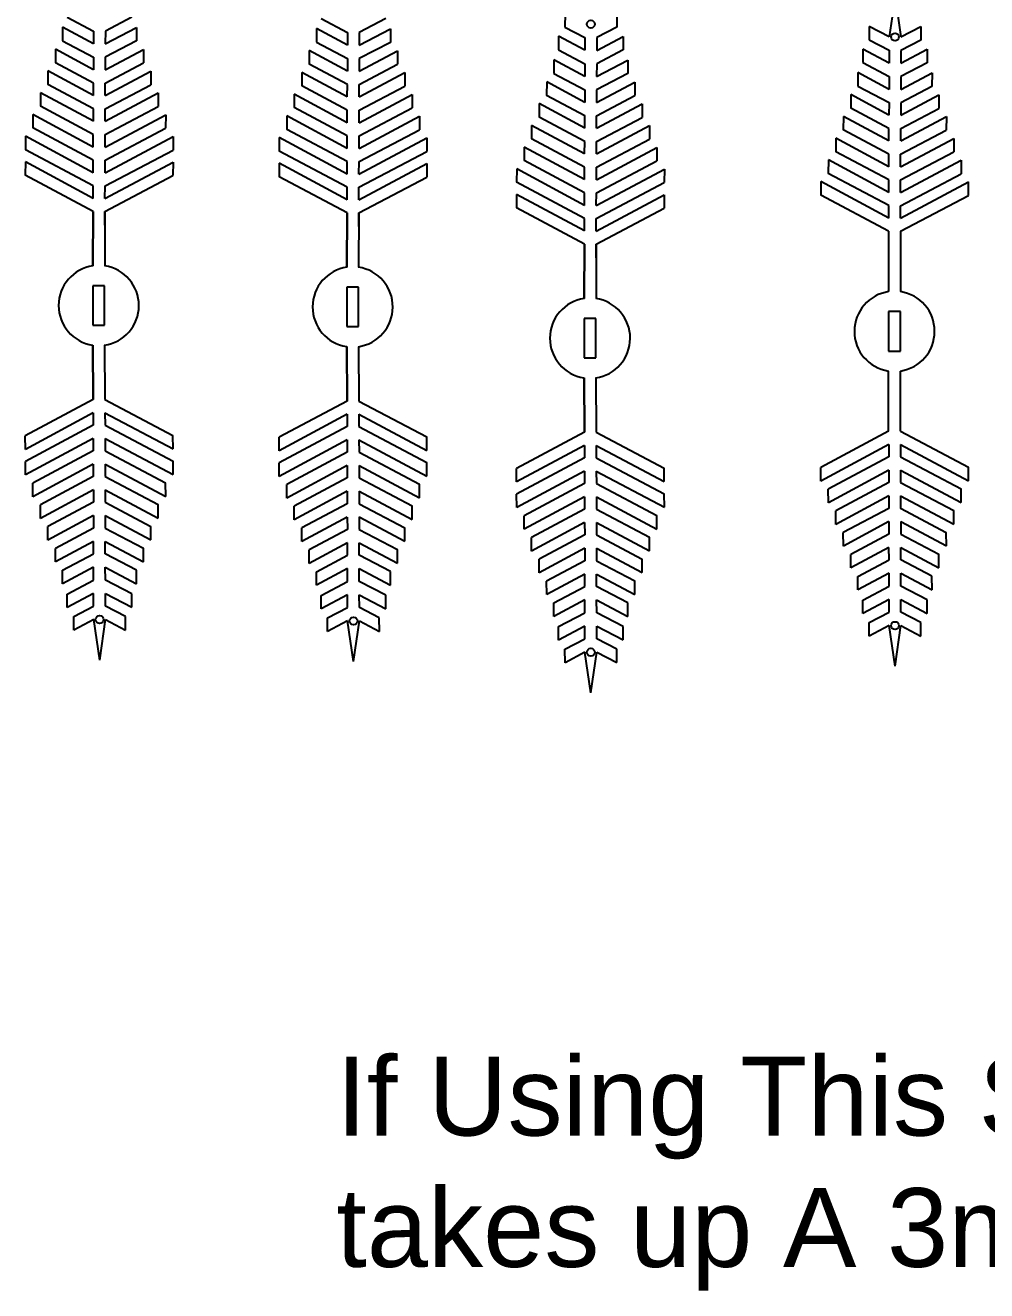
# Model space of a CAD drawing. Extents: x 2648 to 3420, y 240 to 644.
# Drawn here: x 2940 to 3001, y 240.1 to 320.4 of the extents above; entities that cross this region are included whole.
import ezdxf

# ---------------------------------------------------------------- set-up
doc = ezdxf.new("R2010")
doc.units = 0
doc.header["$MEASUREMENT"] = 0
doc.layers.add('Layer 1', color=7, linetype='Continuous')
doc.styles.get("Standard").update_dxf_attribs({"font": 'ARIAL.TTF', "height": 4})

msp = doc.modelspace()

# ---------------------------------------------------------------- linework, layer by layer
at = {"color": 6, "linetype": 'Continuous'}
for p, q in [((2941.91061, 318.87283), (2941.90858, 318.01341)), ((2947.4977, 318.85969), (2947.49567, 318.00026)), ((2958.02047, 318.78456), (2958.01845, 317.92513)), ((2963.60756, 318.77142), (2963.60554, 317.91199)), ((2941.4335, 317.48968), (2941.43148, 316.63025)), ((2947.96829, 317.4743), (2947.96627, 316.61488)), ((2957.54336, 317.4014), (2957.54134, 316.54198)), ((2964.07815, 317.38603), (2964.07613, 316.5266)), ((2944.32129, 315.93251), (2944.32316, 316.72519)), ((2945.0732, 315.93074), (2945.07507, 316.72342)), ((2960.43115, 315.84423), (2960.43302, 316.63691)), ((2961.18307, 315.84247), (2961.18493, 316.63514)), ((2973.07979, 316.80151), (2973.07777, 315.94209)), ((2978.66688, 316.78837), (2978.66486, 315.92894)), ((2940.95741, 316.10948), (2940.95539, 315.25005)), ((2948.43788, 316.09188), (2948.43586, 315.23245)), ((2957.06727, 316.02121), (2957.06525, 315.16178)), ((2964.54774, 316.00361), (2964.54572, 315.14418)), ((2944.31861, 314.29704), (2944.32048, 315.08971)), ((2945.06819, 314.29527), (2945.07005, 315.08795)), ((2960.42847, 314.20876), (2960.43034, 315.00144)), ((2961.17805, 314.207), (2961.17991, 314.99968)), ((2972.60268, 315.41836), (2972.60066, 314.55893)), ((2979.13748, 315.40298), (2979.13546, 314.54356)), ((2940.48187, 314.73088), (2940.47985, 313.87145)), ((2948.90692, 314.71106), (2948.9049, 313.85163)), ((2956.59174, 314.6426), (2956.58971, 313.78318)), ((2965.01679, 314.62278), (2965.01476, 313.76336)), ((2972.1266, 314.03816), (2972.12457, 313.17873)), ((2975.49048, 313.86119), (2975.49234, 314.65387)), ((2976.24239, 313.85942), (2976.24425, 314.6521)), ((2979.60707, 314.02056), (2979.60504, 313.16114)), ((2940.00712, 313.35454), (2940.0051, 312.49512)), ((2944.31477, 312.66408), (2944.31663, 313.45676)), ((2944.31477, 312.66408), (2944.31663, 313.45676)), ((2945.06435, 312.66232), (2945.06621, 313.455)), ((2945.06435, 312.66232), (2945.06621, 313.455)), ((2949.3752, 313.3325), (2949.37318, 312.47308)), ((2956.11698, 313.26627), (2956.11496, 312.40685)), ((2960.42463, 312.57581), (2960.4265, 313.36849)), ((2960.42463, 312.57581), (2960.4265, 313.36849)), ((2961.17421, 312.57405), (2961.17607, 313.36673)), ((2961.17421, 312.57405), (2961.17607, 313.36673)), ((2965.48506, 313.24423), (2965.48304, 312.38481)), ((2971.65106, 312.65956), (2971.64904, 311.80013)), ((2975.4878, 312.22572), (2975.48966, 313.0184)), ((2976.23737, 312.22395), (2976.23924, 313.01663)), ((2980.07611, 312.63974), (2980.07409, 311.78031)), ((2940.00329, 311.72696), (2940.00127, 310.87022)), ((2944.31093, 311.03382), (2944.3128, 311.8265)), ((2944.31093, 311.03382), (2944.3128, 311.8265)), ((2945.06051, 311.03206), (2945.06237, 311.82474)), ((2945.06051, 311.03206), (2945.06237, 311.82474)), ((2949.37137, 311.70492), (2949.36935, 310.84818)), ((2956.11315, 311.63869), (2956.11114, 310.78194)), ((2960.4208, 310.94555), (2960.42266, 311.73823)), ((2960.4208, 310.94555), (2960.42266, 311.73823)), ((2961.17037, 310.94378), (2961.17224, 311.73646)), ((2961.17037, 310.94378), (2961.17224, 311.73646)), ((2965.48123, 311.61665), (2965.47922, 310.7599)), ((2971.1763, 311.28323), (2971.17428, 310.4238)), ((2975.48396, 310.59276), (2975.48582, 311.38544)), ((2975.48396, 310.59276), (2975.48582, 311.38544)), ((2976.23353, 310.591), (2976.2354, 311.38368)), ((2976.23353, 310.591), (2976.2354, 311.38368)), ((2980.54438, 311.26119), (2980.54236, 310.40176)), ((2944.30711, 309.40624), (2944.30897, 310.19892)), ((2944.30711, 309.40624), (2944.30897, 310.19892)), ((2945.05668, 309.40448), (2945.05855, 310.19716)), ((2945.05668, 309.40448), (2945.05855, 310.19716)), ((2960.41697, 309.31797), (2960.41883, 310.11065)), ((2960.41697, 309.31797), (2960.41883, 310.11065)), ((2961.16654, 309.3162), (2961.16841, 310.10888)), ((2961.16654, 309.3162), (2961.16841, 310.10888)), ((2971.17248, 309.65564), (2971.17046, 308.7989)), ((2975.48012, 308.9625), (2975.48199, 309.75518)), ((2975.48012, 308.9625), (2975.48199, 309.75518)), ((2976.2297, 308.96074), (2976.23156, 309.75342)), ((2976.2297, 308.96074), (2976.23156, 309.75342)), ((2980.54055, 309.6336), (2980.53854, 308.77686)), ((2944.28997, 305.12337), (2944.30515, 308.57402)), ((2944.30515, 308.57402), (2944.28997, 305.12337)), ((2945.05472, 308.57225), (2945.03955, 305.12203)), ((2945.0527, 307.71283), (2945.05472, 308.57225)), ((2960.39983, 305.03509), (2960.41501, 308.48574)), ((2960.41501, 308.48574), (2960.39983, 305.03509)), ((2961.16458, 308.48398), (2961.14941, 305.03376)), ((2961.16256, 307.62456), (2961.16458, 308.48398)), ((2975.47629, 307.33492), (2975.47816, 308.1276)), ((2975.47629, 307.33492), (2975.47816, 308.1276)), ((2976.22587, 307.33316), (2976.22773, 308.12584)), ((2976.22587, 307.33316), (2976.22773, 308.12584)), ((2975.45916, 303.05205), (2975.47433, 306.5027)), ((2975.47433, 306.5027), (2975.45916, 303.05205)), ((2976.22391, 306.50093), (2976.20873, 303.05072)), ((2976.22189, 305.64151), (2976.22391, 306.50093)), ((2945.03528, 303.85367), (2944.28528, 303.85367)), ((2944.28528, 303.85367), (2944.28528, 301.35367)), ((2945.03528, 302.60367), (2945.03528, 303.85367)), ((2961.14514, 303.7654), (2960.39514, 303.7654)), ((2960.39514, 303.7654), (2960.39514, 301.2654)), ((2961.14514, 302.5154), (2961.14514, 303.7654)), ((2945.03528, 301.35367), (2945.03528, 302.60367)), ((2961.14514, 301.2654), (2961.14514, 302.5154)), ((2944.28528, 301.35367), (2945.03528, 301.35367)), ((2960.39514, 301.2654), (2961.14514, 301.2654)), ((2976.20447, 301.78235), (2975.45447, 301.78235)), ((2975.45447, 301.78235), (2975.45447, 299.28235)), ((2976.20447, 300.53235), (2976.20447, 301.78235)), ((2976.20447, 299.28235), (2976.20447, 300.53235)), ((2944.28997, 300.08397), (2944.30515, 296.63332)), ((2944.30515, 296.63332), (2944.28997, 300.08397)), ((2945.02249, 300.08279), (2945.05472, 296.63508)), ((2960.39983, 299.9957), (2960.41501, 296.54505)), ((2960.41501, 296.54505), (2960.39983, 299.9957)), ((2961.13236, 299.99452), (2961.16458, 296.54681)), ((2975.45447, 299.28235), (2976.20447, 299.28235)), ((2975.45916, 298.01265), (2975.47433, 294.562)), ((2975.47433, 294.562), (2975.45916, 298.01265)), ((2976.19168, 298.01148), (2976.22391, 294.56377)), ((2944.30711, 295.8011), (2944.30897, 295.00842)), ((2944.30711, 295.8011), (2944.30897, 295.00842)), ((2945.05668, 295.80286), (2945.05855, 295.01018)), ((2945.05668, 295.80286), (2945.05855, 295.01018)), ((2960.41697, 295.71283), (2960.41883, 294.92015)), ((2960.41697, 295.71283), (2960.41883, 294.92015)), ((2961.16654, 295.71459), (2961.16841, 294.92191)), ((2961.16654, 295.71459), (2961.16841, 294.92191)), ((2940.00329, 293.48037), (2940.00127, 294.33712)), ((2944.31093, 294.17352), (2944.3128, 293.38084)), ((2944.31093, 294.17352), (2944.3128, 293.38084)), ((2945.06051, 294.17528), (2945.06237, 293.3826)), ((2945.06051, 294.17528), (2945.06237, 293.3826)), ((2949.37137, 293.50241), (2949.36935, 294.35916)), ((2956.11315, 293.3921), (2956.11114, 294.24885)), ((2960.4208, 294.08525), (2960.42266, 293.29257)), ((2960.4208, 294.08525), (2960.42266, 293.29257)), ((2961.17037, 294.08701), (2961.17224, 293.29433)), ((2961.17037, 294.08701), (2961.17224, 293.29433)), ((2965.48123, 293.41414), (2965.47922, 294.27089)), ((2975.47629, 293.72978), (2975.47816, 292.9371)), ((2975.47629, 293.72978), (2975.47816, 292.9371)), ((2976.22587, 293.73154), (2976.22773, 292.93886)), ((2976.22587, 293.73154), (2976.22773, 292.93886)), ((2940.00712, 291.85279), (2940.0051, 292.71222)), ((2944.31477, 292.54325), (2944.31663, 291.75057)), ((2944.31477, 292.54325), (2944.31663, 291.75057)), ((2945.06435, 292.54502), (2945.06621, 291.75234)), ((2945.06435, 292.54502), (2945.06621, 291.75234)), ((2949.3752, 291.87483), (2949.37318, 292.73426)), ((2949.3752, 291.87483), (2949.37318, 292.73426)), ((2956.11698, 291.76452), (2956.11496, 292.62395)), ((2960.42463, 292.45498), (2960.4265, 291.6623)), ((2960.42463, 292.45498), (2960.4265, 291.6623)), ((2961.17421, 292.45675), (2961.17607, 291.66407)), ((2961.17421, 292.45675), (2961.17607, 291.66407)), ((2965.48506, 291.78656), (2965.48304, 292.64599)), ((2965.48506, 291.78656), (2965.48304, 292.64599)), ((2980.54055, 291.4311), (2980.53854, 292.28784)), ((2971.17248, 291.40906), (2971.17046, 292.2658)), ((2975.48012, 292.1022), (2975.48199, 291.30952)), ((2975.48012, 292.1022), (2975.48199, 291.30952)), ((2976.2297, 292.10396), (2976.23156, 291.31128)), ((2976.2297, 292.10396), (2976.23156, 291.31128)), ((2940.48187, 290.47646), (2940.47985, 291.33589)), ((2944.31861, 290.9103), (2944.32048, 290.11762)), ((2945.06819, 290.91207), (2945.07005, 290.11939)), ((2948.90692, 290.49628), (2948.9049, 291.35571)), ((2956.59174, 290.38819), (2956.58971, 291.24761)), ((2960.42847, 290.82203), (2960.43034, 290.02935)), ((2961.17805, 290.82379), (2961.17991, 290.03111)), ((2965.01679, 290.40801), (2965.01476, 291.26744)), ((2940.95741, 289.09786), (2940.95539, 289.95728)), ((2948.43788, 289.11546), (2948.43586, 289.97488)), ((2957.06727, 289.00959), (2957.06525, 289.86901)), ((2964.54774, 289.02719), (2964.54572, 289.88661)), ((2971.1763, 289.78148), (2971.17428, 290.6409)), ((2975.48396, 290.47194), (2975.48582, 289.67926)), ((2975.48396, 290.47194), (2975.48582, 289.67926)), ((2976.23353, 290.4737), (2976.2354, 289.68102)), ((2976.23353, 290.4737), (2976.2354, 289.68102)), ((2980.54438, 289.80352), (2980.54236, 290.66294)), ((2980.54438, 289.80352), (2980.54236, 290.66294)), ((2944.32129, 289.27483), (2944.32316, 288.48215)), ((2945.0732, 289.2766), (2945.07507, 288.48392)), ((2960.43115, 289.18656), (2960.43302, 288.39388)), ((2961.18307, 289.18833), (2961.18493, 288.39565)), ((2971.65106, 288.40514), (2971.64904, 289.26457)), ((2980.07611, 288.42496), (2980.07409, 289.28439)), ((2941.4335, 287.71766), (2941.43148, 288.57709)), ((2947.96829, 287.73304), (2947.96627, 288.59246)), ((2957.54336, 287.62939), (2957.54134, 288.48882)), ((2964.07815, 287.64476), (2964.07613, 288.50419)), ((2975.4878, 288.83898), (2975.48966, 288.0463)), ((2976.23737, 288.84075), (2976.23924, 288.04807)), ((2972.1266, 287.02654), (2972.12457, 287.88597)), ((2979.60707, 287.04414), (2979.60504, 287.90357)), ((2941.91061, 286.33451), (2941.90858, 287.19393)), ((2947.4977, 286.34765), (2947.49567, 287.20708)), ((2958.02047, 286.24623), (2958.01845, 287.10566)), ((2963.60756, 286.25938), (2963.60554, 287.1188)), ((2975.49048, 287.20351), (2975.49234, 286.41083)), ((2976.24239, 287.20528), (2976.24425, 286.4126)), ((2972.60268, 285.64634), (2972.60066, 286.50577)), ((2979.13748, 285.66172), (2979.13546, 286.52114)), ((2973.07979, 284.26319), (2973.07777, 285.12261)), ((2978.66688, 284.27633), (2978.66486, 285.13576))]:
    msp.add_line(p, q, dxfattribs=at)
at = {"color": 3, "linetype": 'Continuous'}
for p, q in [((2992.37833, 315.9893), (2992.37631, 315.12987)), ((2997.96542, 315.97616), (2997.9634, 315.11673)), ((2991.90123, 314.60614), (2991.8992, 313.74672)), ((2998.43602, 314.59077), (2998.434, 313.73134)), ((2991.42514, 313.22595), (2991.42312, 312.36652)), ((2994.78902, 313.04897), (2994.79088, 313.84165)), ((2995.54093, 313.04721), (2995.5428, 313.83988)), ((2998.90561, 313.20835), (2998.90359, 312.34892)), ((2990.9496, 311.84734), (2990.94758, 310.98792)), ((2994.78634, 311.4135), (2994.78821, 312.20618)), ((2995.53592, 311.41174), (2995.53778, 312.20442)), ((2999.37465, 311.82752), (2999.37263, 310.9681)), ((2990.47485, 310.47101), (2990.47283, 309.61159)), ((2994.7825, 309.78055), (2994.78436, 310.57323)), ((2994.7825, 309.78055), (2994.78436, 310.57323)), ((2995.53207, 309.77879), (2995.53394, 310.57147)), ((2995.53207, 309.77879), (2995.53394, 310.57147)), ((2999.8409, 309.58955), (2999.84293, 310.44897)), ((2994.77866, 308.15029), (2994.78053, 308.94297)), ((2994.77866, 308.15029), (2994.78053, 308.94297)), ((2995.52824, 308.14852), (2995.5301, 308.9412)), ((2995.52824, 308.14852), (2995.5301, 308.9412)), ((2994.7767, 307.31539), (2994.7767, 303.4869)), ((2995.52627, 307.31362), (2995.52627, 303.48557)), ((2995.52201, 302.2172), (2994.77201, 302.2172)), ((2994.77201, 302.2172), (2994.77201, 299.7172)), ((2995.52201, 300.9672), (2995.52201, 302.2172)), ((2995.52201, 299.7172), (2995.52201, 300.9672)), ((2994.77201, 299.7172), (2995.52201, 299.7172)), ((2994.7767, 294.62489), (2994.75965, 298.45007)), ((2995.52627, 294.62665), (2995.52627, 298.44884)), ((2994.77866, 293.78999), (2994.78053, 292.99731)), ((2994.77866, 293.78999), (2994.78053, 292.99731)), ((2995.52824, 293.79175), (2995.5301, 292.99907)), ((2995.52824, 293.79175), (2995.5301, 292.99907)), ((2990.47485, 291.46926), (2990.47283, 292.32869)), ((2999.84293, 291.4913), (2999.8409, 292.35073)), ((2994.7825, 292.15972), (2994.78436, 291.36704)), ((2994.7825, 292.15972), (2994.78436, 291.36704)), ((2995.53207, 292.16149), (2995.53394, 291.36881)), ((2995.53207, 292.16149), (2995.53394, 291.36881)), ((2990.9496, 290.09293), (2990.94758, 290.95235)), ((2999.37465, 290.11275), (2999.37263, 290.97218)), ((2994.78634, 290.52677), (2994.78821, 289.73409)), ((2995.53592, 290.52853), (2995.53778, 289.73585)), ((2991.42514, 288.71433), (2991.42312, 289.57375)), ((2998.90561, 288.73193), (2998.90359, 289.59135)), ((2994.78902, 288.8913), (2994.79088, 288.09862)), ((2995.54093, 288.89307), (2995.5428, 288.10039)), ((2991.90123, 287.33413), (2991.8992, 288.19356)), ((2998.43602, 287.3495), (2998.434, 288.20893)), ((2992.37833, 285.95097), (2992.37631, 286.8104)), ((2997.96542, 285.96412), (2997.9634, 286.82354))]:
    msp.add_line(p, q, dxfattribs=at)
at = {"color": 6, "linetype": 'Continuous'}
for centre in [(2975.88196, 320.45876), (2944.71277, 282.67726), (2960.82263, 282.58898), (2975.88196, 280.60594)]:
    msp.add_circle(centre, 0.25, dxfattribs=at)
at = {"color": 3, "linetype": 'Continuous'}
for centre in [(2995.1805, 319.64655), (2995.1805, 282.29372)]:
    msp.add_circle(centre, 0.25, dxfattribs=at)
at = {"color": 6, "linetype": 'Continuous'}
for centre, start, end in [((2944.66028, 302.60367), 98.360649, 261.2515752), ((2944.66028, 302.60367), 278.1766469, 81.4355755), ((2960.77014, 302.5154), 98.360649, 261.2515752), ((2960.77014, 302.5154), 278.1766469, 81.4355755), ((2975.82947, 300.53235), 98.360649, 261.2515752), ((2975.82947, 300.53235), 278.1766469, 81.4355755)]:
    msp.add_arc(centre, 2.54676, start, end, dxfattribs=at)
at = {"color": 3, "linetype": 'Continuous'}
for start, end in [(98.360649, 261.2515752), (278.5644245, 81.4355755)]:
    msp.add_arc((2995.14701, 300.9672), 2.54676, start, end, dxfattribs=at)
at = {"layer": 'Layer 1', "color": 3}
for p, q in [((2995.18657, 322.22483), (2994.80658, 319.64743)), ((2995.18657, 322.22483), (2995.55442, 319.64567)), ((2993.54203, 320.31568), (2993.5402, 319.45776)), ((2994.80658, 319.64743), (2993.54203, 320.31568)), ((2995.55442, 319.64567), (2996.8221, 320.30796)), ((2996.8221, 320.30796), (2996.81989, 319.45005)), ((2993.12875, 318.8784), (2993.12771, 318.02338)), ((2994.80259, 317.98668), (2993.12875, 318.8784)), ((2993.5402, 319.45776), (2994.80308, 318.80054)), ((2994.80308, 318.80054), (2994.80259, 317.98668)), ((2995.55059, 317.98492), (2997.22861, 318.86876)), ((2995.55393, 318.79878), (2995.55059, 317.98492)), ((2996.81989, 319.45005), (2995.55393, 318.79878)), ((2997.22861, 318.86876), (2997.22563, 318.01374)), ((2993.12771, 318.02338), (2994.7991, 317.13979)), ((2997.22563, 318.01374), (2995.5501, 317.13802)), ((2994.7995, 316.32399), (2992.82341, 317.38304)), ((2992.82341, 317.38304), (2992.82474, 316.51962)), ((2995.54587, 316.32223), (2997.52692, 317.37197)), ((2997.52692, 317.37197), (2997.52152, 316.50857)), ((2992.82474, 316.51962), (2994.798, 315.47825)), ((2994.7991, 317.13979), (2994.7995, 316.32399)), ((2997.52152, 316.50857), (2995.54338, 315.4765)), ((2995.5501, 317.13802), (2995.54587, 316.32223)), ((2994.79434, 314.68653), (2992.37833, 315.9893)), ((2995.54332, 314.68477), (2997.96542, 315.97616)), ((2994.79268, 313.8407), (2992.37631, 315.12987)), ((2994.798, 315.47825), (2994.79434, 314.68653)), ((2995.541, 313.83894), (2997.9634, 315.11673)), ((2995.54338, 315.4765), (2995.54332, 314.68477)), ((2994.78902, 313.04897), (2991.90123, 314.60614)), ((2995.54093, 313.04721), (2998.43602, 314.59077)), ((2994.78634, 311.4135), (2991.42514, 313.22595)), ((2994.7882, 312.20538), (2991.8992, 313.74672)), ((2995.53592, 311.41174), (2998.90561, 313.20835)), ((2995.53778, 312.20362), (2998.434, 313.73134)), ((2994.78436, 310.57323), (2991.42312, 312.36652)), ((2995.53394, 310.57147), (2998.90359, 312.34892)), ((2994.7825, 309.78055), (2990.9496, 311.84734)), ((2995.53207, 309.77879), (2999.37465, 311.82752)), ((2994.78053, 308.94297), (2990.94758, 310.98792)), ((2995.5301, 308.9412), (2999.37263, 310.9681)), ((2994.77866, 308.15029), (2990.47485, 310.47101)), ((2995.52824, 308.14852), (2999.84293, 310.44897)), ((2994.7767, 307.31539), (2990.47283, 309.61159)), ((2995.52627, 307.31362), (2999.8409, 309.58955)), ((2994.7767, 294.62489), (2990.47283, 292.32869)), ((2995.52627, 294.62665), (2999.8409, 292.35073)), ((2994.77866, 293.78999), (2990.47485, 291.46926)), ((2995.52824, 293.79175), (2999.84293, 291.4913)), ((2994.78053, 292.99731), (2990.94758, 290.95235)), ((2995.5301, 292.99907), (2999.37263, 290.97218)), ((2994.7825, 292.15972), (2990.9496, 290.09293)), ((2995.53207, 292.16149), (2999.37465, 290.11275)), ((2994.78436, 291.36704), (2991.42312, 289.57375)), ((2995.53394, 291.36881), (2998.90359, 289.59135)), ((2994.78634, 290.52677), (2991.42514, 288.71433)), ((2995.53592, 290.52853), (2998.90561, 288.73193)), ((2994.7882, 289.73489), (2991.8992, 288.19356)), ((2995.53778, 289.73666), (2998.434, 288.20893)), ((2994.78902, 288.8913), (2991.90123, 287.33413)), ((2995.54093, 288.89307), (2998.43602, 287.3495)), ((2994.79268, 288.09958), (2992.37631, 286.8104)), ((2995.541, 288.10134), (2997.9634, 286.82354)), ((2994.79434, 287.25374), (2992.37833, 285.95097)), ((2994.798, 286.46202), (2994.79434, 287.25374)), ((2995.54338, 286.46378), (2995.54332, 287.25551)), ((2995.54332, 287.25551), (2997.96542, 285.96412)), ((2992.82474, 285.42065), (2994.798, 286.46202)), ((2997.52152, 285.4317), (2995.54338, 286.46378)), ((2994.7995, 285.61628), (2992.82341, 284.55723)), ((2992.82341, 284.55723), (2992.82474, 285.42065)), ((2994.7991, 284.80049), (2994.7995, 285.61628)), ((2995.5501, 284.80225), (2995.54587, 285.61804)), ((2995.54587, 285.61804), (2997.52692, 284.5683)), ((2997.52692, 284.5683), (2997.52152, 285.4317)), ((2993.12771, 283.91689), (2994.7991, 284.80049)), ((2997.22563, 283.92653), (2995.5501, 284.80225)), ((2993.12875, 283.06187), (2993.12771, 283.91689)), ((2994.80259, 283.9536), (2993.12875, 283.06187)), ((2994.80308, 283.13973), (2994.80259, 283.9536)), ((2995.55393, 283.1415), (2995.55059, 283.95536)), ((2995.55059, 283.95536), (2997.22861, 283.07152)), ((2997.22861, 283.07152), (2997.22563, 283.92653)), ((2993.5402, 282.48251), (2994.80308, 283.13973)), ((2996.81989, 282.49023), (2995.55393, 283.1415)), ((2993.54203, 281.6246), (2993.5402, 282.48251)), ((2994.80658, 282.29284), (2993.54203, 281.6246)), ((2995.18657, 279.71544), (2994.80658, 282.29284)), ((2995.18657, 279.71544), (2995.55442, 282.2946)), ((2995.55442, 282.2946), (2996.8221, 281.63231)), ((2996.8221, 281.63231), (2996.81989, 282.49023))]:
    msp.add_line(p, q, dxfattribs=at)
at = {"layer": 'Layer 1', "color": 6}
for p, q in [((2942.65998, 320.90691), (2944.33137, 320.02332)), ((2946.7579, 320.89727), (2945.08238, 320.02155)), ((2958.76984, 320.81864), (2960.44123, 319.93505)), ((2962.86776, 320.809), (2961.19224, 319.93328)), ((2974.24348, 321.12789), (2974.24166, 320.26998)), ((2977.52356, 321.12017), (2977.52135, 320.26226)), ((2944.33177, 319.20752), (2942.35568, 320.26657)), ((2942.35568, 320.26657), (2942.35701, 319.40315)), ((2944.33137, 320.02332), (2944.33177, 319.20752)), ((2945.07814, 319.20576), (2947.05919, 320.25551)), ((2945.08238, 320.02155), (2945.07814, 319.20576)), ((2947.05919, 320.25551), (2947.05379, 319.3921)), ((2960.44163, 319.11925), (2958.46554, 320.1783)), ((2958.46554, 320.1783), (2958.46688, 319.31488)), ((2960.44123, 319.93505), (2960.44163, 319.11925)), ((2961.188, 319.11749), (2963.16905, 320.16723)), ((2961.19224, 319.93328), (2961.188, 319.11749)), ((2963.16905, 320.16723), (2963.16365, 319.30383)), ((2973.83021, 319.69062), (2973.82917, 318.83559)), ((2975.50405, 318.79889), (2973.83021, 319.69062)), ((2974.24166, 320.26998), (2975.50454, 319.61276)), ((2975.50454, 319.61276), (2975.50405, 318.79889)), ((2976.25205, 318.79713), (2977.93007, 319.68097)), ((2976.25539, 319.61099), (2976.25205, 318.79713)), ((2977.52135, 320.26226), (2976.25539, 319.61099)), ((2977.93007, 319.68097), (2977.92709, 318.82595)), ((2944.32661, 317.57006), (2941.91061, 318.87283)), ((2942.35701, 319.40315), (2944.33027, 318.36178)), ((2945.07559, 317.5683), (2947.4977, 318.85969)), ((2947.05379, 319.3921), (2945.07565, 318.36003)), ((2960.43647, 317.48179), (2958.02047, 318.78456)), ((2958.46688, 319.31488), (2960.44014, 318.27351)), ((2961.18545, 317.48003), (2963.60756, 318.77142)), ((2963.16365, 319.30383), (2961.18551, 318.27176)), ((2973.82917, 318.83559), (2975.50055, 317.952)), ((2977.92709, 318.82595), (2976.25156, 317.95023)), ((2944.32495, 316.72423), (2941.90858, 318.01341)), ((2944.33027, 318.36178), (2944.32661, 317.57006)), ((2945.07327, 316.72247), (2947.49567, 318.00026)), ((2945.07565, 318.36003), (2945.07559, 317.5683)), ((2960.44014, 318.27351), (2960.43647, 317.48179)), ((2961.18551, 318.27176), (2961.18545, 317.48003)), ((2975.50095, 317.1362), (2973.52486, 318.19525)), ((2973.52486, 318.19525), (2973.5262, 317.33183)), ((2976.24732, 317.13445), (2978.22837, 318.18419)), ((2978.22837, 318.18419), (2978.22298, 317.32078)), ((2944.32129, 315.93251), (2941.4335, 317.48968)), ((2945.0732, 315.93074), (2947.96829, 317.4743)), ((2960.43115, 315.84423), (2957.54336, 317.4014)), ((2960.43481, 316.63596), (2958.01845, 317.92513)), ((2961.18307, 315.84247), (2964.07815, 317.38603)), ((2961.18313, 316.6342), (2963.60554, 317.91199)), ((2973.5262, 317.33183), (2975.49946, 316.29046)), ((2975.50055, 317.952), (2975.50095, 317.1362)), ((2978.22298, 317.32078), (2976.24484, 316.28871)), ((2976.25156, 317.95023), (2976.24732, 317.13445)), ((2944.32047, 315.08891), (2941.43148, 316.63025)), ((2945.07005, 315.08715), (2947.96627, 316.61488)), ((2960.43034, 315.00064), (2957.54134, 316.54198)), ((2961.17991, 314.99888), (2964.07613, 316.5266)), ((2975.4958, 315.49874), (2973.07979, 316.80151)), ((2976.24477, 315.49698), (2978.66688, 316.78837)), ((2944.31861, 314.29704), (2940.95741, 316.10948)), ((2945.06819, 314.29527), (2948.43788, 316.09188)), ((2960.42847, 314.20876), (2957.06727, 316.02121)), ((2961.17805, 314.207), (2964.54774, 316.00361)), ((2975.49414, 314.65291), (2973.07777, 315.94209)), ((2975.49946, 316.29046), (2975.4958, 315.49874)), ((2976.24245, 314.65115), (2978.66486, 315.92894)), ((2976.24484, 316.28871), (2976.24477, 315.49698)), ((2944.31663, 313.45676), (2940.95539, 315.25005)), ((2945.06621, 313.455), (2948.43586, 315.23245)), ((2960.4265, 313.36849), (2957.06525, 315.16178)), ((2961.17607, 313.36673), (2964.54572, 315.14418)), ((2975.49048, 313.86119), (2972.60268, 315.41836)), ((2976.24239, 313.85942), (2979.13748, 315.40298)), ((2944.31477, 312.66408), (2940.48187, 314.73088)), ((2945.06435, 312.66232), (2948.90692, 314.71106)), ((2960.42463, 312.57581), (2956.59174, 314.6426)), ((2961.17421, 312.57405), (2965.01679, 314.62278)), ((2975.4878, 312.22572), (2972.1266, 314.03816)), ((2975.48966, 313.0176), (2972.60066, 314.55893)), ((2976.23737, 312.22395), (2979.60707, 314.02056)), ((2976.23924, 313.01583), (2979.13546, 314.54356)), ((2944.31093, 311.03382), (2940.00712, 313.35454)), ((2944.3128, 311.8265), (2940.47985, 313.87145)), ((2945.06051, 311.03206), (2949.3752, 313.3325)), ((2945.06237, 311.82474), (2948.9049, 313.85163)), ((2960.4208, 310.94555), (2956.11698, 313.26627)), ((2960.42266, 311.73823), (2956.58971, 313.78318)), ((2961.17037, 310.94378), (2965.48506, 313.24423)), ((2961.17224, 311.73646), (2965.01476, 313.76336)), ((2975.48582, 311.38544), (2972.12457, 313.17873)), ((2976.2354, 311.38368), (2979.60504, 313.16114)), ((2944.30897, 310.19892), (2940.0051, 312.49512)), ((2945.05855, 310.19716), (2949.37318, 312.47308)), ((2960.41883, 310.11065), (2956.11496, 312.40685)), ((2961.16841, 310.10888), (2965.48304, 312.38481)), ((2975.48396, 310.59276), (2971.65106, 312.65956)), ((2976.23353, 310.591), (2980.07611, 312.63974)), ((2944.30711, 309.40624), (2940.00329, 311.72696)), ((2945.05668, 309.40448), (2949.37137, 311.70492)), ((2960.41697, 309.31797), (2956.11315, 311.63869)), ((2961.16654, 309.3162), (2965.48123, 311.61665)), ((2975.48199, 309.75518), (2971.64904, 311.80013)), ((2976.23156, 309.75342), (2980.07409, 311.78031)), ((2944.30515, 308.57402), (2940.00127, 310.87022)), ((2945.05472, 308.57225), (2949.36935, 310.84818)), ((2960.41501, 308.48574), (2956.11114, 310.78194)), ((2961.16458, 308.48398), (2965.47922, 310.7599)), ((2975.48012, 308.9625), (2971.1763, 311.28323)), ((2976.2297, 308.96074), (2980.54438, 311.26119)), ((2975.47816, 308.1276), (2971.17428, 310.4238)), ((2976.22773, 308.12584), (2980.54236, 310.40176)), ((2975.47629, 307.33492), (2971.17248, 309.65564)), ((2976.22587, 307.33316), (2980.54055, 309.6336)), ((2975.47433, 306.5027), (2971.17046, 308.7989)), ((2976.22391, 306.50093), (2980.53854, 308.77686)), ((2944.30515, 296.63332), (2940.00127, 294.33712)), ((2945.05472, 296.63508), (2949.36935, 294.35916)), ((2960.41501, 296.54505), (2956.11114, 294.24885)), ((2961.16458, 296.54681), (2965.47922, 294.27089)), ((2944.30711, 295.8011), (2940.00329, 293.48037)), ((2945.05668, 295.80286), (2949.37137, 293.50241)), ((2960.41697, 295.71283), (2956.11315, 293.3921)), ((2961.16654, 295.71459), (2965.48123, 293.41414)), ((2944.30897, 295.00842), (2940.0051, 292.71222)), ((2945.05855, 295.01018), (2949.37318, 292.73426)), ((2960.41883, 294.92015), (2956.11496, 292.62395)), ((2961.16841, 294.92191), (2965.48304, 292.64599)), ((2944.31093, 294.17352), (2940.00712, 291.85279)), ((2945.06051, 294.17528), (2949.3752, 291.87483)), ((2960.4208, 294.08525), (2956.11698, 291.76452)), ((2961.17037, 294.08701), (2965.48506, 291.78656)), ((2975.47433, 294.562), (2971.17046, 292.2658)), ((2976.22391, 294.56377), (2980.53854, 292.28784)), ((2944.3128, 293.38084), (2940.47985, 291.33589)), ((2945.06237, 293.3826), (2948.9049, 291.35571)), ((2960.42266, 293.29257), (2956.58971, 291.24761)), ((2961.17224, 293.29433), (2965.01476, 291.26744)), ((2975.47629, 293.72978), (2971.17248, 291.40906)), ((2976.22587, 293.73154), (2980.54055, 291.4311)), ((2944.31477, 292.54325), (2940.48187, 290.47646)), ((2945.06435, 292.54502), (2948.90692, 290.49628)), ((2960.42463, 292.45498), (2956.59174, 290.38819)), ((2961.17421, 292.45675), (2965.01679, 290.40801)), ((2975.47816, 292.9371), (2971.17428, 290.6409)), ((2976.22773, 292.93886), (2980.54236, 290.66294)), ((2944.31663, 291.75057), (2940.95539, 289.95728)), ((2945.06621, 291.75234), (2948.43586, 289.97488)), ((2960.4265, 291.6623), (2957.06525, 289.86901)), ((2961.17607, 291.66407), (2964.54572, 289.88661)), ((2975.48012, 292.1022), (2971.1763, 289.78148)), ((2976.2297, 292.10396), (2980.54438, 289.80352)), ((2944.31861, 290.9103), (2940.95741, 289.09786)), ((2945.06819, 290.91207), (2948.43788, 289.11546)), ((2960.42847, 290.82203), (2957.06727, 289.00959)), ((2961.17805, 290.82379), (2964.54774, 289.02719)), ((2975.48199, 291.30952), (2971.64904, 289.26457)), ((2976.23156, 291.31128), (2980.07409, 289.28439)), ((2944.32047, 290.11842), (2941.43148, 288.57709)), ((2945.07005, 290.12019), (2947.96627, 288.59246)), ((2960.43034, 290.03015), (2957.54134, 288.48882)), ((2961.17991, 290.03192), (2964.07613, 288.50419)), ((2975.48396, 290.47194), (2971.65106, 288.40514)), ((2976.23353, 290.4737), (2980.07611, 288.42496)), ((2944.32129, 289.27483), (2941.4335, 287.71766)), ((2945.0732, 289.2766), (2947.96829, 287.73304)), ((2960.43115, 289.18656), (2957.54336, 287.62939)), ((2961.18307, 289.18833), (2964.07815, 287.64476)), ((2975.48582, 289.67926), (2972.12457, 287.88597)), ((2976.2354, 289.68102), (2979.60504, 287.90357)), ((2944.32495, 288.48311), (2941.90858, 287.19393)), ((2945.07327, 288.48487), (2947.49567, 287.20708)), ((2960.43481, 288.39484), (2958.01845, 287.10566)), ((2961.18313, 288.3966), (2963.60554, 287.1188)), ((2975.4878, 288.83898), (2972.1266, 287.02654)), ((2976.23737, 288.84075), (2979.60707, 287.04414)), ((2944.32661, 287.63728), (2941.91061, 286.33451)), ((2944.33027, 286.84555), (2944.32661, 287.63728)), ((2945.07565, 286.84731), (2945.07559, 287.63904)), ((2945.07559, 287.63904), (2947.4977, 286.34765)), ((2960.43647, 287.549), (2958.02047, 286.24623)), ((2960.44014, 286.75728), (2960.43647, 287.549)), ((2961.18551, 286.75904), (2961.18545, 287.55077)), ((2961.18545, 287.55077), (2963.60756, 286.25938)), ((2975.48966, 288.04711), (2972.60066, 286.50577)), ((2976.23924, 288.04887), (2979.13546, 286.52114)), ((2942.35701, 285.80419), (2944.33027, 286.84555)), ((2947.05379, 285.81524), (2945.07565, 286.84731)), ((2958.46688, 285.71591), (2960.44014, 286.75728)), ((2963.16365, 285.72696), (2961.18551, 286.75904)), ((2975.49048, 287.20351), (2972.60268, 285.64634)), ((2976.24239, 287.20528), (2979.13748, 285.66172)), ((2944.33177, 285.99982), (2942.35568, 284.94077)), ((2944.33137, 285.18402), (2944.33177, 285.99982)), ((2945.08238, 285.18579), (2945.07814, 286.00157)), ((2945.07814, 286.00157), (2947.05919, 284.95183)), ((2960.44163, 285.91154), (2958.46554, 284.85249)), ((2960.44123, 285.09575), (2960.44163, 285.91154)), ((2961.19224, 285.09751), (2961.188, 285.9133)), ((2961.188, 285.9133), (2963.16905, 284.86356)), ((2975.49414, 286.41179), (2973.07777, 285.12261)), ((2976.24245, 286.41355), (2978.66486, 285.13576)), ((2942.35568, 284.94077), (2942.35701, 285.80419)), ((2942.65998, 284.30042), (2944.33137, 285.18402)), ((2946.7579, 284.31007), (2945.08238, 285.18579)), ((2947.05919, 284.95183), (2947.05379, 285.81524)), ((2958.46554, 284.85249), (2958.46688, 285.71591)), ((2958.76984, 284.21215), (2960.44123, 285.09575)), ((2962.86776, 284.22179), (2961.19224, 285.09751)), ((2963.16905, 284.86356), (2963.16365, 285.72696)), ((2975.4958, 285.56596), (2973.07979, 284.26319)), ((2975.49946, 284.77424), (2975.4958, 285.56596)), ((2976.24484, 284.77599), (2976.24477, 285.56772)), ((2976.24477, 285.56772), (2978.66688, 284.27633)), ((2942.66103, 283.4454), (2942.65998, 284.30042)), ((2944.33486, 284.33713), (2942.66103, 283.4454)), ((2944.33535, 283.52326), (2944.33486, 284.33713)), ((2945.08621, 283.52503), (2945.08286, 284.33889)), ((2945.08286, 284.33889), (2946.76088, 283.45505)), ((2946.76088, 283.45505), (2946.7579, 284.31007)), ((2960.44473, 284.24886), (2958.77089, 283.35713)), ((2960.44521, 283.43499), (2960.44473, 284.24886)), ((2961.19607, 283.43676), (2961.19273, 284.25062)), ((2961.19273, 284.25062), (2962.87074, 283.36678)), ((2973.5262, 283.73287), (2975.49946, 284.77424)), ((2978.22298, 283.74392), (2976.24484, 284.77599)), ((2943.07247, 282.86604), (2944.33535, 283.52326)), ((2946.35216, 282.87376), (2945.08621, 283.52503)), ((2958.77089, 283.35713), (2958.76984, 284.21215)), ((2962.87074, 283.36678), (2962.86776, 284.22179)), ((2975.50095, 283.9285), (2973.52486, 282.86945)), ((2973.52486, 282.86945), (2973.5262, 283.73287)), ((2975.50055, 283.1127), (2975.50095, 283.9285)), ((2976.25156, 283.11447), (2976.24732, 283.93025)), ((2976.24732, 283.93025), (2978.22837, 282.88051)), ((2978.22837, 282.88051), (2978.22298, 283.74392)), ((2943.0743, 282.00813), (2943.07247, 282.86604)), ((2944.33885, 282.67638), (2943.0743, 282.00813)), ((2944.71884, 280.09897), (2944.33885, 282.67638)), ((2944.71884, 280.09897), (2945.08669, 282.67813)), ((2945.08669, 282.67813), (2946.35437, 282.01585)), ((2946.35437, 282.01585), (2946.35216, 282.87376)), ((2959.18233, 282.77777), (2960.44521, 283.43499)), ((2959.18416, 281.91986), (2959.18233, 282.77777)), ((2962.46203, 282.78549), (2961.19607, 283.43676)), ((2962.46424, 281.92757), (2962.46203, 282.78549)), ((2973.82917, 282.22911), (2975.50055, 283.1127)), ((2977.92709, 282.23875), (2976.25156, 283.11447)), ((2960.44871, 282.5881), (2959.18416, 281.91986)), ((2960.8287, 280.0107), (2960.44871, 282.5881)), ((2960.8287, 280.0107), (2961.19656, 282.58986)), ((2961.19656, 282.58986), (2962.46424, 281.92757)), ((2973.83021, 281.37408), (2973.82917, 282.22911)), ((2975.50405, 282.26581), (2973.83021, 281.37408)), ((2975.50454, 281.45194), (2975.50405, 282.26581)), ((2976.25539, 281.45371), (2976.25205, 282.26757)), ((2976.25205, 282.26757), (2977.93007, 281.38373)), ((2977.93007, 281.38373), (2977.92709, 282.23875)), ((2974.24166, 280.79472), (2975.50454, 281.45194)), ((2977.52135, 280.80244), (2976.25539, 281.45371)), ((2974.24348, 279.93681), (2974.24166, 280.79472)), ((2975.50803, 280.60506), (2974.24348, 279.93681)), ((2975.88802, 278.02766), (2975.50803, 280.60506)), ((2975.88802, 278.02766), (2976.25588, 280.60682)), ((2976.25588, 280.60682), (2977.52356, 279.94453)), ((2977.52356, 279.94453), (2977.52135, 280.80244))]:
    msp.add_line(p, q, dxfattribs=at)

# ---------------------------------------------------------------- texts
at = {"color": 8, "linetype": 'Continuous', "insert": (2959.73035, 254.93538), "char_height": 5, "width": 317.5921714, "attachment_point": 1}
msp.add_mtext('If Using This Section Configuration Use Less Spacers as Each Placement of Branch\\Ptakes up A 3mm Space Therefore only use one spacer between each level', dxfattribs=at)

doc.saveas('drawing.dxf')
